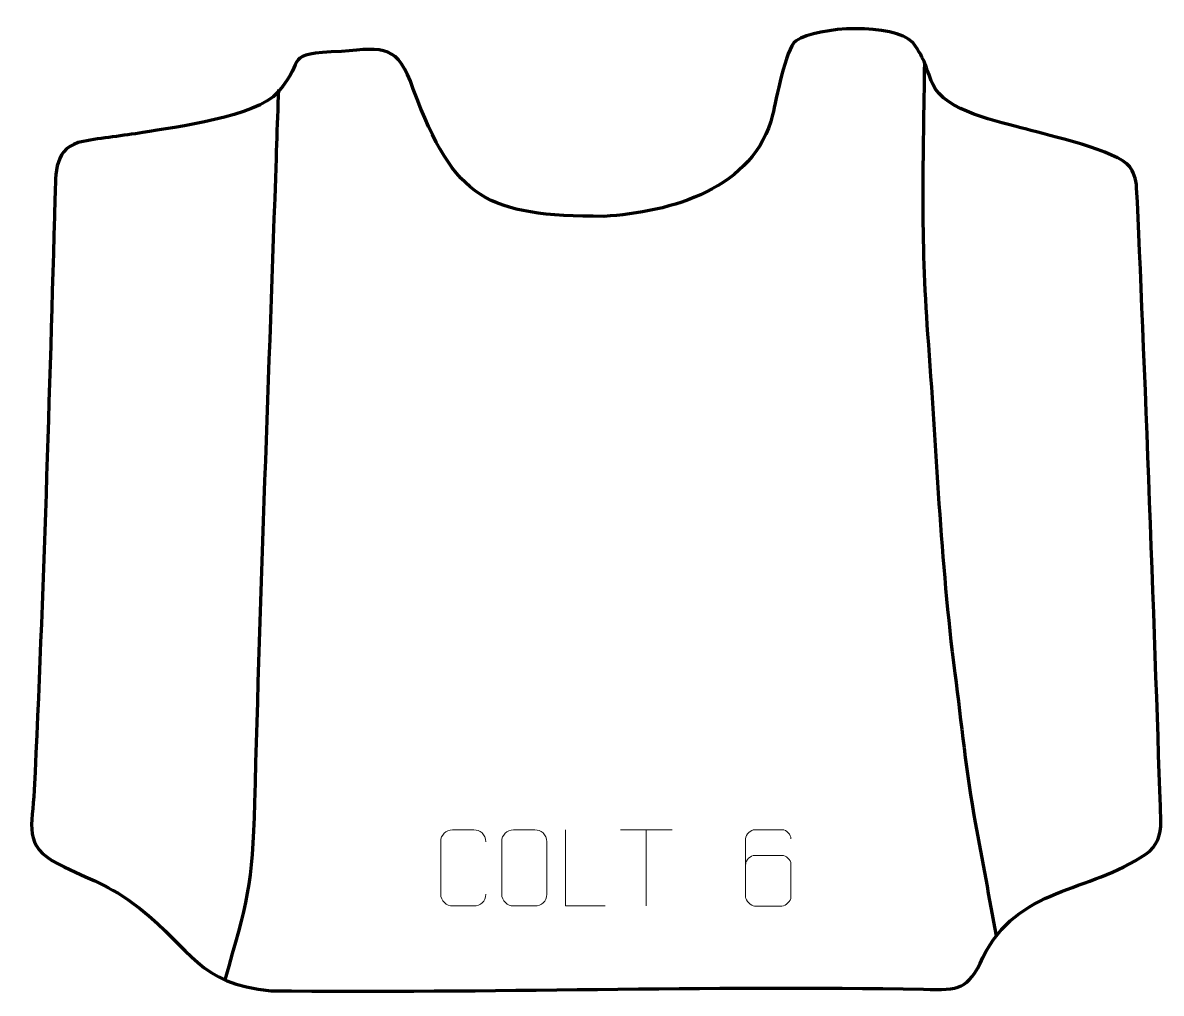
# Model space of a CAD drawing. Header units: millimetres. Extents: x 1109 to 1483, y 375 to 693.
import ezdxf

# ---------------------------------------------------------------- set-up
doc = ezdxf.new("R2010")
doc.units = ezdxf.units.MM
doc.header["$MEASUREMENT"] = 0
doc.layers.add('layer 2', color=7, linetype='Continuous')
doc.layers.add('layer 3', color=7, linetype='Continuous')

msp = doc.modelspace()

# ---------------------------------------------------------------- linework, layer by layer
at = {"layer": 'layer 2', "color": 142, "lineweight": 158}
for points in [[(1405.1118, 680.127), (1404.6586, 649.3308), (1403.7557, 621.9994), (1406.1457, 591.0543), (1406.1457, 591.0543), (1408.9397, 553.8844), (1410.2875, 516.9316), (1415.0709, 479.9031), (1415.0709, 479.9031), (1417.1922, 463.6673), (1418.8296, 446.999), (1421.7485, 430.9346), (1421.7485, 430.9346), (1424.0438, 418.534), (1426.3374, 406.1334), (1428.6271, 393.7318)], [(1175.7773, 379.3044), (1183.1118, 404.5286), (1184.8806, 410.4522), (1185.5712, 437.3465), (1185.5712, 437.3465), (1187.3782, 507.719), (1190.2276, 578.3843), (1192.6165, 648.7722), (1192.6165, 648.7722), (1192.82, 654.7687), (1193.0235, 660.7652), (1193.227, 666.7618), (1193.227, 666.7618), (1193.227, 666.7618), (1193.3797, 671.2592), (1193.3797, 671.2592)]]:
    msp.add_open_spline(points, degree=3, knots=[0, 0, 0, 0, 0.2, 0.2, 0.2, 0.2, 0.4, 0.4, 0.4, 0.4, 0.6, 0.6, 0.6, 0.6, 1, 1, 1, 1], dxfattribs=at)
at = {"layer": 'layer 2', "color": 250, "lineweight": 9}
for points, knots in [([(1261.3297, 407.3709), (1261.1899, 405.0475), (1259.5127, 403.5679), (1257.365, 403.5571), (1257.365, 403.5571), (1255.0331, 403.5575), (1252.7012, 403.5575), (1250.3697, 403.5571), (1250.3697, 403.5571), (1248.4447, 403.4517), (1246.4726, 405.3362), (1246.4838, 407.3535), (1246.4838, 407.3535), (1246.4842, 413.1236), (1246.4842, 418.8933), (1246.4838, 424.6626), (1246.4838, 424.6626), (1246.488, 426.8007), (1248.2347, 428.5199), (1250.3871, 428.5064), (1250.3871, 428.5064), (1252.7128, 428.5064), (1255.0389, 428.5064), (1257.365, 428.5064), (1257.365, 428.5064), (1259.3116, 428.5419), (1261.303, 427.0504), (1261.3297, 424.6128)], [0, 0, 0, 0, 0.125, 0.125, 0.125, 0.125, 0.25, 0.25, 0.25, 0.25, 0.375, 0.375, 0.375, 0.375, 0.5, 0.5, 0.5, 0.5, 0.625, 0.625, 0.625, 0.625, 0.75, 0.75, 0.75, 0.75, 1, 1, 1, 1]), ([(1270.3871, 428.5064), (1272.7128, 428.5064), (1275.0389, 428.5064), (1277.365, 428.5064), (1277.365, 428.5064), (1279.3116, 428.542), (1281.303, 427.0504), (1281.3297, 424.6128), (1281.3297, 424.6128), (1281.3293, 418.8659), (1281.3293, 413.1186), (1281.3297, 407.3709), (1281.3297, 407.3709), (1281.1899, 405.0475), (1279.5127, 403.5679), (1277.365, 403.5571), (1277.365, 403.5571), (1275.0331, 403.5575), (1272.7012, 403.5575), (1270.3697, 403.5571), (1270.3697, 403.5571), (1268.4447, 403.4517), (1266.4726, 405.3362), (1266.4838, 407.3535), (1266.4838, 407.3535), (1266.4841, 413.1236), (1266.4841, 418.8933), (1266.4838, 424.6626), (1266.4838, 424.6626), (1266.488, 426.8007), (1268.2347, 428.5199), (1270.3871, 428.5064)], [0, 0, 0, 0, 0.11111111, 0.11111111, 0.11111111, 0.11111111, 0.22222222, 0.22222222, 0.22222222, 0.22222222, 0.33333333, 0.33333333, 0.33333333, 0.33333333, 0.44444444, 0.44444444, 0.44444444, 0.44444444, 0.55555556, 0.55555556, 0.55555556, 0.55555556, 0.66666667, 0.66666667, 0.66666667, 0.66666667, 0.77777778, 0.77777778, 0.77777778, 0.77777778, 1, 1, 1, 1]), ([(1300.3812, 403.5531), (1300.3812, 403.5531), (1287.4321, 403.5531), (1287.4321, 403.5531), (1287.4321, 403.5531), (1287.4321, 403.5531), (1287.4321, 428.5067), (1287.4321, 428.5067)], [0, 0, 0, 0, 0.33333333, 0.33333333, 0.33333333, 0.33333333, 1, 1, 1, 1]), ([(1361.3367, 425.5706), (1361.3126, 426.9101), (1359.9564, 428.5633), (1358.3845, 428.529), (1358.3845, 428.529), (1355.3997, 428.5287), (1352.4145, 428.5287), (1349.4291, 428.529), (1349.4291, 428.529), (1348.21, 428.5439), (1346.4818, 427.1063), (1346.4768, 425.5706), (1346.4768, 425.5706), (1346.4771, 419.2101), (1346.4771, 412.8493), (1346.4768, 406.4886), (1346.4768, 406.4886), (1346.4815, 405.3257), (1348.21, 403.5546), (1349.4291, 403.5302), (1349.4291, 403.5302), (1352.4145, 403.5305), (1355.3997, 403.5305), (1358.3845, 403.5302), (1358.3845, 403.5302), (1359.6626, 403.574), (1361.3323, 405.1885), (1361.3367, 406.4886), (1361.3367, 406.4886), (1361.3367, 410.0719), (1361.3367, 413.655), (1361.3367, 417.2377), (1361.3367, 417.2377), (1361.2982, 418.7159), (1359.7155, 420.1488), (1358.3845, 420.1468), (1358.3845, 420.1468), (1355.3997, 420.1471), (1352.4145, 420.1471), (1349.4291, 420.1468), (1349.4291, 420.1468), (1348.0996, 420.1518), (1346.4566, 418.6445), (1346.4983, 417.216)], [0, 0, 0, 0, 0.08333333, 0.08333333, 0.08333333, 0.08333333, 0.16666667, 0.16666667, 0.16666667, 0.16666667, 0.25, 0.25, 0.25, 0.25, 0.33333333, 0.33333333, 0.33333333, 0.33333333, 0.41666667, 0.41666667, 0.41666667, 0.41666667, 0.5, 0.5, 0.5, 0.5, 0.58333333, 0.58333333, 0.58333333, 0.58333333, 0.66666667, 0.66666667, 0.66666667, 0.66666667, 0.75, 0.75, 0.75, 0.75, 0.83333333, 0.83333333, 0.83333333, 0.83333333, 1, 1, 1, 1])]:
    msp.add_open_spline(points, degree=3, knots=knots, dxfattribs=at)
for points in [[(1305.4131, 428.4832), (1305.4131, 428.4832), (1322.4003, 428.4832), (1322.4003, 428.4832)], [(1313.9069, 403.5532), (1313.9069, 403.5532), (1313.9069, 428.5067), (1313.9069, 428.5067)]]:
    msp.add_open_spline(points, degree=3, dxfattribs=at)
at = {"layer": 'layer 3', "color": 242, "lineweight": 158}
msp.add_open_spline([(1120.0086, 635.6729), (1120.2535, 644.2735), (1119.6811, 652.3439), (1129.2964, 654.2643), (1129.2964, 654.2643), (1135.2729, 655.4581), (1142.4546, 656.0557), (1148.7842, 657.1515), (1148.7842, 657.1515), (1159.7189, 658.9839), (1185.9256, 662.1949), (1193.1088, 670.3749), (1193.1088, 670.3749), (1203.0762, 681.7255), (1193.8519, 682.8167), (1213.9974, 683.7559), (1213.9974, 683.7559), (1228.0621, 685.0569), (1232.4584, 685.9839), (1237.4723, 671.3923), (1237.4723, 671.3923), (1251.1194, 635.0088), (1261.6383, 629.7456), (1299.9476, 629.6616), (1299.9476, 629.6616), (1321.8623, 630.9338), (1349.4073, 638.7454), (1355.3332, 662.9609), (1355.3332, 662.9609), (1356.5536, 667.9481), (1359.3325, 684.389), (1363.0087, 687.2562), (1363.0087, 687.2562), (1370.2388, 692.0611), (1394.9524, 693.1454), (1401.3064, 686.6866), (1401.3064, 686.6866), (1405.8589, 680.1948), (1405.1281, 679.2463), (1407.8321, 673.033), (1407.8321, 673.033), (1411.7155, 664.1099), (1429.5597, 660.7226), (1438.5253, 658.2449), (1438.5253, 658.2449), (1445.6091, 656.3216), (1468.5572, 651.0957), (1472.4105, 645.9267), (1472.4105, 645.9267), (1473.5028, 644.4613), (1474.5352, 642.0359), (1474.6817, 639.0625), (1474.6817, 639.0625), (1477.0911, 590.1692), (1480.9841, 483.0073), (1482.6137, 431.1886), (1482.6137, 431.1886), (1482.7449, 427.0203), (1481.3554, 423.0365), (1477.7449, 420.5727), (1477.7449, 420.5727), (1459.0161, 407.7924), (1435.4794, 409.8691), (1424.2666, 386.6152), (1424.2666, 386.6152), (1419.1174, 375.9364), (1416.8665, 376.0193), (1404.8146, 376.2476), (1404.8146, 376.2476), (1333.7533, 377.5937), (1262.1324, 374.9404), (1190.895, 375.7489), (1190.895, 375.7489), (1166.6906, 378.0916), (1165.3586, 389.0617), (1147.6953, 402.8104), (1147.6953, 402.8104), (1137.3064, 410.8969), (1132.0385, 411.7937), (1121.039, 417.3827), (1121.039, 417.3827), (1109.4543, 423.2692), (1112.622, 429.7873), (1113.1906, 441.518), (1113.1906, 441.518), (1116.3198, 506.0741), (1118.1593, 571.0343), (1120.0086, 635.6729)], degree=3, knots=[0, 0, 0, 0, 0.04347826, 0.04347826, 0.04347826, 0.04347826, 0.08695652, 0.08695652, 0.08695652, 0.08695652, 0.13043478, 0.13043478, 0.13043478, 0.13043478, 0.17391304, 0.17391304, 0.17391304, 0.17391304, 0.2173913, 0.2173913, 0.2173913, 0.2173913, 0.26086957, 0.26086957, 0.26086957, 0.26086957, 0.30434783, 0.30434783, 0.30434783, 0.30434783, 0.34782609, 0.34782609, 0.34782609, 0.34782609, 0.39130435, 0.39130435, 0.39130435, 0.39130435, 0.43478261, 0.43478261, 0.43478261, 0.43478261, 0.47826087, 0.47826087, 0.47826087, 0.47826087, 0.52173913, 0.52173913, 0.52173913, 0.52173913, 0.56521739, 0.56521739, 0.56521739, 0.56521739, 0.60869565, 0.60869565, 0.60869565, 0.60869565, 0.65217391, 0.65217391, 0.65217391, 0.65217391, 0.69565217, 0.69565217, 0.69565217, 0.69565217, 0.73913043, 0.73913043, 0.73913043, 0.73913043, 0.7826087, 0.7826087, 0.7826087, 0.7826087, 0.82608696, 0.82608696, 0.82608696, 0.82608696, 0.86956522, 0.86956522, 0.86956522, 0.86956522, 0.91304348, 0.91304348, 0.91304348, 0.91304348, 1, 1, 1, 1], dxfattribs=at)

doc.saveas('drawing.dxf')
